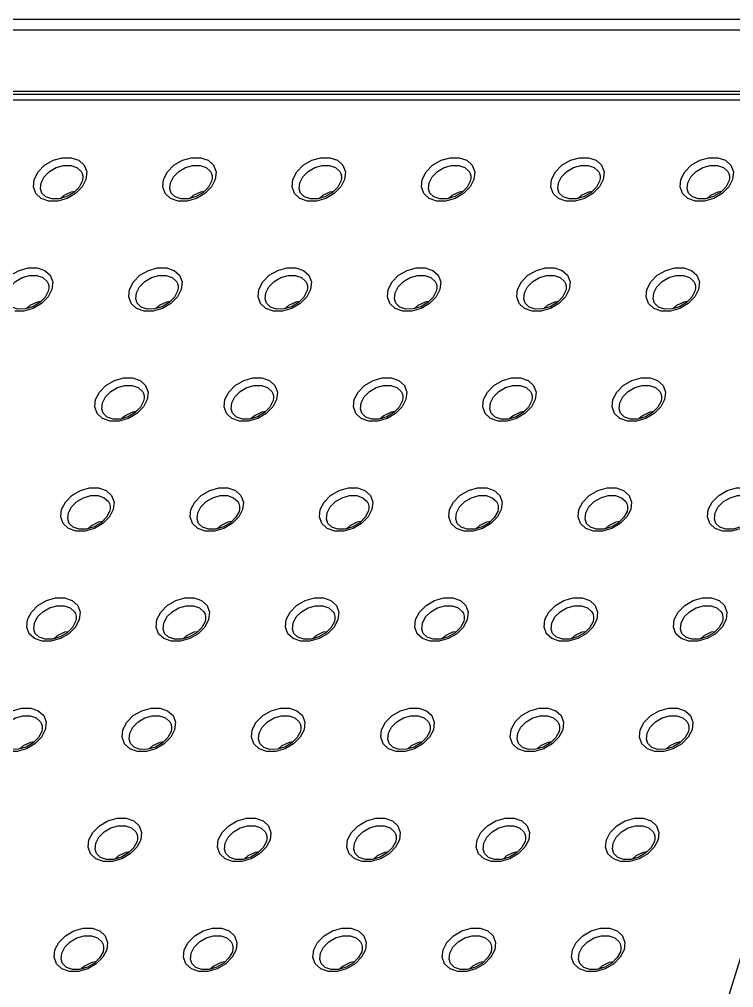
# Model space of a CAD drawing. Header units: millimetres. Extents: x 2151 to 2806, y 681 to 1136.
# Drawn here: x 2330.98 to 2366.58, y 790.68 to 838.91 of the extents above; entities that cross this region are included whole.
import ezdxf

# ---------------------------------------------------------------- set-up
doc = ezdxf.new("R2010")
doc.units = ezdxf.units.MM

# ---------------------------------------------------------------- blocks, each defined once
blk = doc.blocks.new('*u28')
at = {"color": 7, "linetype": 'Continuous'}
for p, q in [((101.378, 55.05), (-74.68, 55.05)), ((100.767, 54.293), (-75.29, 54.293)), ((-75.189, 49.932), (97.971, 49.932)), ((-75.101, 49.733), (98.059, 49.733)), ((97.777, 49.305), (-75.382, 49.305)), ((70.223, -46.417), (99.271, 47.582)), ((34.377, 44.194), (34.321, 43.666)), ((43.587, 44.194), (43.532, 43.666)), ((52.798, 44.194), (52.743, 43.666)), ((62.009, 44.194), (61.953, 43.666)), ((71.219, 44.194), (71.164, 43.666)), ((80.43, 44.194), (80.375, 43.666)), ((34.061, 43.535), (33.842, 43.115)), ((34.321, 43.666), (34.05, 43.137)), ((34.102, 43.729), (34.061, 43.535)), ((43.272, 43.535), (43.053, 43.115)), ((43.532, 43.666), (43.261, 43.137)), ((43.312, 43.729), (43.272, 43.535)), ((52.483, 43.535), (52.264, 43.115)), ((52.743, 43.666), (52.471, 43.137)), ((52.523, 43.729), (52.483, 43.535)), ((61.693, 43.535), (61.474, 43.115)), ((61.953, 43.666), (61.682, 43.137)), ((61.733, 43.729), (61.693, 43.535)), ((70.904, 43.535), (70.685, 43.115)), ((71.164, 43.666), (70.893, 43.137)), ((70.944, 43.729), (70.904, 43.535)), ((80.114, 43.535), (79.896, 43.115)), ((80.375, 43.666), (80.103, 43.137)), ((80.155, 43.729), (80.114, 43.535)), ((31.901, 35.832), (31.629, 35.304)), ((31.681, 35.896), (31.641, 35.702)), ((31.956, 36.361), (31.901, 35.832)), ((41.111, 35.832), (40.84, 35.304)), ((40.891, 35.896), (40.851, 35.702)), ((41.167, 36.361), (41.111, 35.832)), ((50.322, 35.832), (50.051, 35.304)), ((50.102, 35.896), (50.062, 35.702)), ((50.377, 36.361), (50.322, 35.832)), ((59.533, 35.832), (59.261, 35.304)), ((59.313, 35.896), (59.272, 35.702)), ((59.588, 36.361), (59.533, 35.832)), ((68.743, 35.832), (68.472, 35.304)), ((68.523, 35.896), (68.483, 35.702)), ((68.798, 36.361), (68.743, 35.832)), ((77.954, 35.832), (77.682, 35.304)), ((77.734, 35.896), (77.694, 35.702)), ((78.009, 36.361), (77.954, 35.832)), ((31.641, 35.702), (31.422, 35.282)), ((40.851, 35.702), (40.632, 35.282)), ((50.062, 35.702), (49.843, 35.282)), ((59.272, 35.702), (59.054, 35.282)), ((68.483, 35.702), (68.264, 35.282)), ((77.694, 35.702), (77.475, 35.282)), ((38.746, 28.528), (38.691, 27.999)), ((47.957, 28.528), (47.901, 27.999)), ((57.167, 28.528), (57.112, 27.999)), ((66.378, 28.528), (66.323, 27.999)), ((75.588, 28.528), (75.533, 27.999)), ((38.431, 27.868), (38.212, 27.449)), ((38.691, 27.999), (38.419, 27.471)), ((38.471, 28.062), (38.431, 27.868)), ((47.641, 27.868), (47.422, 27.449)), ((47.901, 27.999), (47.63, 27.471)), ((47.681, 28.062), (47.641, 27.868)), ((56.852, 27.868), (56.633, 27.449)), ((57.112, 27.999), (56.841, 27.471)), ((56.892, 28.062), (56.852, 27.868)), ((66.062, 27.868), (65.844, 27.449)), ((66.323, 27.999), (66.051, 27.471)), ((66.103, 28.062), (66.062, 27.868)), ((75.273, 27.868), (75.054, 27.449)), ((75.533, 27.999), (75.262, 27.471)), ((75.313, 28.062), (75.273, 27.868)), ((36.325, 20.694), (36.27, 20.166)), ((45.536, 20.694), (45.481, 20.166)), ((54.747, 20.694), (54.691, 20.166)), ((63.957, 20.694), (63.902, 20.166)), ((73.168, 20.694), (73.113, 20.166)), ((36.01, 20.035), (35.791, 19.616)), ((36.27, 20.166), (35.999, 19.637)), ((36.05, 20.229), (36.01, 20.035)), ((45.221, 20.035), (45.002, 19.616)), ((45.481, 20.166), (45.209, 19.637)), ((45.261, 20.229), (45.221, 20.035)), ((54.431, 20.035), (54.212, 19.616)), ((54.691, 20.166), (54.42, 19.637)), ((54.471, 20.229), (54.431, 20.035)), ((63.642, 20.035), (63.423, 19.616)), ((63.902, 20.166), (63.631, 19.637)), ((63.682, 20.229), (63.642, 20.035)), ((72.852, 20.035), (72.634, 19.616)), ((73.113, 20.166), (72.841, 19.637)), ((72.893, 20.229), (72.852, 20.035)), ((33.905, 12.861), (33.849, 12.332)), ((43.115, 12.861), (43.06, 12.332)), ((52.326, 12.861), (52.271, 12.332)), ((61.536, 12.861), (61.481, 12.332)), ((70.747, 12.861), (70.692, 12.332)), ((79.958, 12.861), (79.902, 12.332)), ((33.589, 12.202), (33.37, 11.782)), ((33.849, 12.332), (33.578, 11.804)), ((33.629, 12.396), (33.589, 12.202)), ((42.8, 12.202), (42.581, 11.782)), ((43.06, 12.332), (42.789, 11.804)), ((42.84, 12.396), (42.8, 12.202)), ((52.01, 12.202), (51.792, 11.782)), ((52.271, 12.332), (51.999, 11.804)), ((52.051, 12.396), (52.01, 12.202)), ((61.221, 12.202), (61.002, 11.782)), ((61.481, 12.332), (61.21, 11.804)), ((61.261, 12.396), (61.221, 12.202)), ((70.432, 12.202), (70.213, 11.782)), ((70.692, 12.332), (70.42, 11.804)), ((70.472, 12.396), (70.432, 12.202)), ((79.642, 12.202), (79.423, 11.782)), ((79.902, 12.332), (79.631, 11.804)), ((79.683, 12.396), (79.642, 12.202)), ((31.484, 5.028), (31.429, 4.499)), ((40.695, 5.028), (40.639, 4.499)), ((49.905, 5.028), (49.85, 4.499)), ((59.116, 5.028), (59.061, 4.499)), ((68.326, 5.028), (68.271, 4.499)), ((77.537, 5.028), (77.482, 4.499)), ((31.169, 4.369), (30.95, 3.949)), ((31.429, 4.499), (31.157, 3.971)), ((31.209, 4.562), (31.169, 4.369)), ((40.379, 4.369), (40.16, 3.949)), ((40.639, 4.499), (40.368, 3.971)), ((40.419, 4.562), (40.379, 4.369)), ((49.59, 4.369), (49.371, 3.949)), ((49.85, 4.499), (49.579, 3.971)), ((49.63, 4.562), (49.59, 4.369)), ((58.8, 4.369), (58.582, 3.949)), ((59.061, 4.499), (58.789, 3.971)), ((58.841, 4.562), (58.8, 4.369)), ((68.011, 4.369), (67.792, 3.949)), ((68.271, 4.499), (68, 3.971)), ((68.051, 4.562), (68.011, 4.369)), ((77.222, 4.369), (77.003, 3.949)), ((77.482, 4.499), (77.21, 3.971)), ((77.262, 4.562), (77.222, 4.369)), ((38.219, -3.334), (37.947, -3.863)), ((37.999, -3.271), (37.959, -3.465)), ((38.274, -2.805), (38.219, -3.334)), ((47.429, -3.334), (47.158, -3.863)), ((47.209, -3.271), (47.169, -3.465)), ((47.485, -2.805), (47.429, -3.334)), ((56.64, -3.334), (56.369, -3.863)), ((56.42, -3.271), (56.38, -3.465)), ((56.695, -2.805), (56.64, -3.334)), ((65.851, -3.334), (65.579, -3.863)), ((65.631, -3.271), (65.59, -3.465)), ((65.906, -2.805), (65.851, -3.334)), ((75.061, -3.334), (74.79, -3.863)), ((74.841, -3.271), (74.801, -3.465)), ((75.116, -2.805), (75.061, -3.334)), ((37.959, -3.465), (37.74, -3.884)), ((47.169, -3.465), (46.95, -3.884)), ((56.38, -3.465), (56.161, -3.884)), ((65.59, -3.465), (65.372, -3.884)), ((74.801, -3.465), (74.582, -3.884)), ((35.853, -10.639), (35.798, -11.167)), ((45.064, -10.639), (45.009, -11.167)), ((54.274, -10.639), (54.219, -11.167)), ((63.485, -10.639), (63.43, -11.167)), ((72.696, -10.639), (72.64, -11.167)), ((35.538, -11.298), (35.319, -11.718)), ((35.798, -11.167), (35.527, -11.696)), ((35.578, -11.104), (35.538, -11.298)), ((44.749, -11.298), (44.53, -11.718)), ((45.009, -11.167), (44.737, -11.696)), ((44.789, -11.104), (44.749, -11.298)), ((53.959, -11.298), (53.74, -11.718)), ((54.219, -11.167), (53.948, -11.696)), ((53.999, -11.104), (53.959, -11.298)), ((63.17, -11.298), (62.951, -11.718)), ((63.43, -11.167), (63.159, -11.696)), ((63.21, -11.104), (63.17, -11.298)), ((72.38, -11.298), (72.161, -11.718)), ((72.64, -11.167), (72.369, -11.696)), ((72.421, -11.104), (72.38, -11.298))]:
    blk.add_line(p, q, dxfattribs=at)
for points in [[(30.641, 43.666), (30.912, 44.194), (31.378, 44.668), (31.976, 45.019), (32.637, 45.207), (33.278, 45.207), (33.823, 45.019), (34.204, 44.668), (34.377, 44.194)], [(39.851, 43.666), (40.123, 44.194), (40.589, 44.668), (41.187, 45.019), (41.847, 45.207), (42.489, 45.207), (43.033, 45.019), (43.415, 44.668), (43.587, 44.194)], [(49.062, 43.666), (49.333, 44.194), (49.799, 44.668), (50.398, 45.019), (51.058, 45.207), (51.699, 45.207), (52.244, 45.019), (52.625, 44.668), (52.798, 44.194)], [(58.273, 43.666), (58.544, 44.194), (59.01, 44.668), (59.608, 45.019), (60.269, 45.207), (60.91, 45.207), (61.455, 45.019), (61.836, 44.668), (62.009, 44.194)], [(67.483, 43.666), (67.755, 44.194), (68.22, 44.668), (68.819, 45.019), (69.479, 45.207), (70.121, 45.207), (70.665, 45.019), (71.046, 44.668), (71.219, 44.194)], [(76.694, 43.666), (76.965, 44.194), (77.431, 44.668), (78.029, 45.019), (78.69, 45.207), (79.331, 45.207), (79.876, 45.019), (80.257, 44.668), (80.43, 44.194)], [(31.127, 43.426), (31.348, 43.854), (31.72, 44.23), (32.198, 44.51), (32.724, 44.658), (33.236, 44.658), (33.67, 44.51), (33.975, 44.23), (34.051, 44.092)], [(40.337, 43.426), (40.559, 43.854), (40.931, 44.23), (41.409, 44.51), (41.935, 44.658), (42.446, 44.658), (42.881, 44.51), (43.186, 44.23), (43.262, 44.092)], [(49.548, 43.426), (49.769, 43.854), (50.141, 44.23), (50.619, 44.51), (51.146, 44.658), (51.657, 44.658), (52.091, 44.51), (52.397, 44.23), (52.472, 44.092)], [(58.759, 43.426), (58.98, 43.854), (59.352, 44.23), (59.83, 44.51), (60.356, 44.658), (60.867, 44.658), (61.302, 44.51), (61.607, 44.23), (61.683, 44.092)], [(67.969, 43.426), (68.19, 43.854), (68.562, 44.23), (69.04, 44.51), (69.567, 44.658), (70.078, 44.658), (70.512, 44.51), (70.818, 44.23), (70.894, 44.092)], [(77.18, 43.426), (77.401, 43.854), (77.773, 44.23), (78.251, 44.51), (78.777, 44.658), (79.289, 44.658), (79.723, 44.51), (80.028, 44.23), (80.104, 44.092)], [(31.684, 42.124), (31.139, 42.312), (30.758, 42.663), (30.586, 43.137), (30.641, 43.666)], [(31.184, 42.684), (31.083, 42.997), (31.127, 43.426)], [(34.051, 44.092), (34.099, 43.916), (34.102, 43.729)], [(40.895, 42.124), (40.35, 42.312), (39.969, 42.663), (39.796, 43.137), (39.851, 43.666)], [(40.394, 42.684), (40.294, 42.997), (40.337, 43.426)], [(43.262, 44.092), (43.31, 43.916), (43.312, 43.729)], [(50.105, 42.124), (49.561, 42.312), (49.18, 42.663), (49.007, 43.137), (49.062, 43.666)], [(49.605, 42.684), (49.505, 42.997), (49.548, 43.426)], [(52.472, 44.092), (52.521, 43.916), (52.523, 43.729)], [(59.316, 42.124), (58.771, 42.312), (58.39, 42.663), (58.217, 43.137), (58.273, 43.666)], [(58.815, 42.684), (58.715, 42.997), (58.759, 43.426)], [(61.683, 44.092), (61.731, 43.916), (61.733, 43.729)], [(68.527, 42.124), (67.982, 42.312), (67.601, 42.663), (67.428, 43.137), (67.483, 43.666)], [(68.026, 42.684), (67.926, 42.997), (67.969, 43.426)], [(70.894, 44.092), (70.942, 43.916), (70.944, 43.729)], [(77.737, 42.124), (77.193, 42.312), (76.811, 42.663), (76.639, 43.137), (76.694, 43.666)], [(77.237, 42.684), (77.136, 42.997), (77.18, 43.426)], [(80.104, 44.092), (80.152, 43.916), (80.155, 43.729)], [(33.842, 43.115), (33.461, 42.73), (32.959, 42.434), (32.407, 42.274), (31.885, 42.268), (31.461, 42.41), (31.184, 42.684)], [(34.05, 43.137), (33.584, 42.663), (32.986, 42.312), (32.325, 42.124), (31.684, 42.124)], [(33.536, 42.806), (33.269, 42.764), (32.747, 42.513), (32.516, 42.306)], [(43.053, 43.115), (42.672, 42.73), (42.17, 42.434), (41.617, 42.274), (41.096, 42.268), (40.672, 42.41), (40.394, 42.684)], [(43.261, 43.137), (42.795, 42.663), (42.197, 42.312), (41.536, 42.124), (40.895, 42.124)], [(42.747, 42.806), (42.48, 42.764), (41.957, 42.513), (41.726, 42.306)], [(52.264, 43.115), (51.882, 42.73), (51.38, 42.434), (50.828, 42.274), (50.307, 42.268), (49.882, 42.41), (49.605, 42.684)], [(52.471, 43.137), (52.006, 42.663), (51.407, 42.312), (50.747, 42.124), (50.105, 42.124)], [(51.958, 42.806), (51.691, 42.764), (51.168, 42.513), (50.937, 42.306)], [(61.474, 43.115), (61.093, 42.73), (60.591, 42.434), (60.038, 42.274), (59.517, 42.268), (59.093, 42.41), (58.815, 42.684)], [(61.682, 43.137), (61.216, 42.663), (60.618, 42.312), (59.957, 42.124), (59.316, 42.124)], [(61.168, 42.806), (60.901, 42.764), (60.378, 42.513), (60.147, 42.306)], [(70.685, 43.115), (70.304, 42.73), (69.801, 42.434), (69.249, 42.274), (68.728, 42.268), (68.304, 42.41), (68.026, 42.684)], [(70.893, 43.137), (70.427, 42.663), (69.828, 42.312), (69.168, 42.124), (68.527, 42.124)], [(70.379, 42.806), (70.112, 42.764), (69.589, 42.513), (69.358, 42.306)], [(79.896, 43.115), (79.514, 42.73), (79.012, 42.434), (78.46, 42.274), (77.939, 42.268), (77.514, 42.41), (77.237, 42.684)], [(80.103, 43.137), (79.637, 42.663), (79.039, 42.312), (78.379, 42.124), (77.737, 42.124)], [(79.589, 42.806), (79.322, 42.764), (78.8, 42.513), (78.569, 42.306)], [(28.22, 35.832), (28.492, 36.361), (28.957, 36.835), (29.556, 37.186), (30.216, 37.373), (30.857, 37.373), (31.402, 37.186), (31.783, 36.835), (31.956, 36.361)], [(37.431, 35.832), (37.702, 36.361), (38.168, 36.835), (38.766, 37.186), (39.427, 37.373), (40.068, 37.373), (40.613, 37.186), (40.994, 36.835), (41.167, 36.361)], [(46.641, 35.832), (46.913, 36.361), (47.379, 36.835), (47.977, 37.186), (48.637, 37.373), (49.279, 37.373), (49.823, 37.186), (50.205, 36.835), (50.377, 36.361)], [(55.852, 35.832), (56.123, 36.361), (56.589, 36.835), (57.187, 37.186), (57.848, 37.373), (58.489, 37.373), (59.034, 37.186), (59.415, 36.835), (59.588, 36.361)], [(65.063, 35.832), (65.334, 36.361), (65.8, 36.835), (66.398, 37.186), (67.059, 37.373), (67.7, 37.373), (68.245, 37.186), (68.626, 36.835), (68.798, 36.361)], [(74.273, 35.832), (74.545, 36.361), (75.01, 36.835), (75.609, 37.186), (76.269, 37.373), (76.91, 37.373), (77.455, 37.186), (77.836, 36.835), (78.009, 36.361)], [(28.706, 35.592), (28.927, 36.02), (29.299, 36.397), (29.777, 36.677), (30.304, 36.825), (30.815, 36.825), (31.249, 36.677), (31.555, 36.397), (31.631, 36.258)], [(37.917, 35.592), (38.138, 36.02), (38.51, 36.397), (38.988, 36.677), (39.514, 36.825), (40.026, 36.825), (40.46, 36.677), (40.765, 36.397), (40.841, 36.258)], [(47.127, 35.592), (47.348, 36.02), (47.72, 36.397), (48.198, 36.677), (48.725, 36.825), (49.236, 36.825), (49.671, 36.677), (49.976, 36.397), (50.052, 36.258)], [(56.338, 35.592), (56.559, 36.02), (56.931, 36.397), (57.409, 36.677), (57.935, 36.825), (58.447, 36.825), (58.881, 36.677), (59.186, 36.397), (59.262, 36.258)], [(65.549, 35.592), (65.77, 36.02), (66.142, 36.397), (66.62, 36.677), (67.146, 36.825), (67.657, 36.825), (68.092, 36.677), (68.397, 36.397), (68.473, 36.258)], [(74.759, 35.592), (74.98, 36.02), (75.352, 36.397), (75.83, 36.677), (76.357, 36.825), (76.868, 36.825), (77.302, 36.677), (77.608, 36.397), (77.684, 36.258)], [(31.631, 36.258), (31.679, 36.083), (31.681, 35.896)], [(38.474, 34.291), (37.929, 34.478), (37.548, 34.83), (37.376, 35.304), (37.431, 35.832)], [(40.841, 36.258), (40.889, 36.083), (40.891, 35.896)], [(47.685, 34.291), (47.14, 34.478), (46.759, 34.83), (46.586, 35.304), (46.641, 35.832)], [(50.052, 36.258), (50.1, 36.083), (50.102, 35.896)], [(56.895, 34.291), (56.351, 34.478), (55.969, 34.83), (55.797, 35.304), (55.852, 35.832)], [(59.262, 36.258), (59.31, 36.083), (59.313, 35.896)], [(66.106, 34.291), (65.561, 34.478), (65.18, 34.83), (65.007, 35.304), (65.063, 35.832)], [(68.473, 36.258), (68.521, 36.083), (68.523, 35.896)], [(75.317, 34.291), (74.772, 34.478), (74.391, 34.83), (74.218, 35.304), (74.273, 35.832)], [(77.684, 36.258), (77.732, 36.083), (77.734, 35.896)], [(31.422, 35.282), (31.041, 34.897), (30.538, 34.601), (29.986, 34.441), (29.465, 34.435), (29.041, 34.576), (28.763, 34.851)], [(31.629, 35.304), (31.164, 34.83), (30.565, 34.478), (29.905, 34.291), (29.264, 34.291)], [(37.973, 34.851), (37.873, 35.164), (37.917, 35.592)], [(40.632, 35.282), (40.251, 34.897), (39.749, 34.601), (39.197, 34.441), (38.675, 34.435), (38.251, 34.576), (37.973, 34.851)], [(40.84, 35.304), (40.374, 34.83), (39.776, 34.478), (39.115, 34.291), (38.474, 34.291)], [(47.184, 34.851), (47.084, 35.164), (47.127, 35.592)], [(49.843, 35.282), (49.462, 34.897), (48.96, 34.601), (48.407, 34.441), (47.886, 34.435), (47.462, 34.576), (47.184, 34.851)], [(50.051, 35.304), (49.585, 34.83), (48.987, 34.478), (48.326, 34.291), (47.685, 34.291)], [(56.395, 34.851), (56.294, 35.164), (56.338, 35.592)], [(59.054, 35.282), (58.672, 34.897), (58.17, 34.601), (57.618, 34.441), (57.097, 34.435), (56.672, 34.576), (56.395, 34.851)], [(59.261, 35.304), (58.796, 34.83), (58.197, 34.478), (57.537, 34.291), (56.895, 34.291)], [(65.605, 34.851), (65.505, 35.164), (65.549, 35.592)], [(68.264, 35.282), (67.883, 34.897), (67.381, 34.601), (66.828, 34.441), (66.307, 34.435), (65.883, 34.576), (65.605, 34.851)], [(68.472, 35.304), (68.006, 34.83), (67.408, 34.478), (66.747, 34.291), (66.106, 34.291)], [(74.816, 34.851), (74.716, 35.164), (74.759, 35.592)], [(77.475, 35.282), (77.094, 34.897), (76.591, 34.601), (76.039, 34.441), (75.518, 34.435), (75.094, 34.576), (74.816, 34.851)], [(77.682, 35.304), (77.217, 34.83), (76.618, 34.478), (75.958, 34.291), (75.317, 34.291)], [(31.116, 34.973), (30.849, 34.93), (30.326, 34.68), (30.095, 34.472)], [(40.326, 34.973), (40.059, 34.93), (39.536, 34.68), (39.306, 34.472)], [(49.537, 34.973), (49.27, 34.93), (48.747, 34.68), (48.516, 34.472)], [(58.747, 34.973), (58.481, 34.93), (57.958, 34.68), (57.727, 34.472)], [(67.958, 34.973), (67.691, 34.93), (67.168, 34.68), (66.937, 34.472)], [(77.169, 34.973), (76.902, 34.93), (76.379, 34.68), (76.148, 34.472)], [(35.01, 27.999), (35.282, 28.527), (35.747, 29.002), (36.346, 29.353), (37.006, 29.54), (37.647, 29.54), (38.192, 29.353), (38.573, 29.002), (38.746, 28.528)], [(35.496, 27.759), (35.717, 28.187), (36.089, 28.564), (36.567, 28.843), (37.094, 28.992), (37.605, 28.992), (38.039, 28.843), (38.345, 28.564), (38.421, 28.425)], [(44.221, 27.999), (44.492, 28.527), (44.958, 29.002), (45.556, 29.353), (46.217, 29.54), (46.858, 29.54), (47.403, 29.353), (47.784, 29.002), (47.957, 28.528)], [(44.707, 27.759), (44.928, 28.187), (45.3, 28.564), (45.778, 28.843), (46.304, 28.992), (46.815, 28.992), (47.25, 28.843), (47.555, 28.564), (47.631, 28.425)], [(53.431, 27.999), (53.703, 28.527), (54.169, 29.002), (54.767, 29.353), (55.427, 29.54), (56.069, 29.54), (56.613, 29.353), (56.995, 29.002), (57.167, 28.528)], [(53.917, 27.759), (54.138, 28.187), (54.51, 28.564), (54.988, 28.843), (55.515, 28.992), (56.026, 28.992), (56.461, 28.843), (56.766, 28.564), (56.842, 28.425)], [(62.642, 27.999), (62.913, 28.527), (63.379, 29.002), (63.977, 29.353), (64.638, 29.54), (65.279, 29.54), (65.824, 29.353), (66.205, 29.002), (66.378, 28.528)], [(63.128, 27.759), (63.349, 28.187), (63.721, 28.564), (64.199, 28.843), (64.725, 28.992), (65.237, 28.992), (65.671, 28.843), (65.976, 28.564), (66.052, 28.425)], [(71.853, 27.999), (72.124, 28.527), (72.59, 29.002), (73.188, 29.353), (73.849, 29.54), (74.49, 29.54), (75.035, 29.353), (75.416, 29.002), (75.588, 28.528)], [(72.339, 27.759), (72.56, 28.187), (72.932, 28.564), (73.41, 28.843), (73.936, 28.992), (74.447, 28.992), (74.882, 28.843), (75.187, 28.564), (75.263, 28.425)], [(38.421, 28.425), (38.469, 28.249), (38.471, 28.062)], [(47.631, 28.425), (47.679, 28.249), (47.681, 28.062)], [(56.842, 28.425), (56.89, 28.249), (56.892, 28.062)], [(66.052, 28.425), (66.1, 28.249), (66.103, 28.062)], [(75.263, 28.425), (75.311, 28.249), (75.313, 28.062)], [(36.054, 26.458), (35.509, 26.645), (35.128, 26.996), (34.955, 27.47), (35.01, 27.999)], [(35.553, 27.018), (35.453, 27.331), (35.496, 27.759)], [(45.264, 26.458), (44.719, 26.645), (44.338, 26.996), (44.166, 27.47), (44.221, 27.999)], [(44.763, 27.018), (44.663, 27.331), (44.707, 27.759)], [(54.475, 26.458), (53.93, 26.645), (53.549, 26.996), (53.376, 27.47), (53.431, 27.999)], [(53.974, 27.018), (53.874, 27.331), (53.917, 27.759)], [(63.685, 26.458), (63.141, 26.645), (62.759, 26.996), (62.587, 27.47), (62.642, 27.999)], [(63.185, 27.018), (63.084, 27.331), (63.128, 27.759)], [(72.896, 26.458), (72.351, 26.645), (71.97, 26.996), (71.797, 27.47), (71.853, 27.999)], [(72.395, 27.018), (72.295, 27.331), (72.339, 27.759)], [(38.212, 27.449), (37.83, 27.064), (37.328, 26.768), (36.776, 26.607), (36.255, 26.602), (35.83, 26.743), (35.553, 27.018)], [(38.419, 27.471), (37.954, 26.996), (37.355, 26.645), (36.695, 26.458), (36.054, 26.458)], [(37.906, 27.14), (37.639, 27.097), (37.116, 26.847), (36.885, 26.639)], [(47.422, 27.449), (47.041, 27.064), (46.539, 26.768), (45.987, 26.607), (45.465, 26.602), (45.041, 26.743), (44.763, 27.018)], [(47.63, 27.471), (47.164, 26.996), (46.566, 26.645), (45.905, 26.458), (45.264, 26.458)], [(47.116, 27.14), (46.849, 27.097), (46.326, 26.847), (46.095, 26.639)], [(56.633, 27.449), (56.252, 27.064), (55.75, 26.768), (55.197, 26.607), (54.676, 26.602), (54.252, 26.743), (53.974, 27.018)], [(56.841, 27.471), (56.375, 26.996), (55.777, 26.645), (55.116, 26.458), (54.475, 26.458)], [(56.327, 27.14), (56.06, 27.097), (55.537, 26.847), (55.306, 26.639)], [(65.844, 27.449), (65.462, 27.064), (64.96, 26.768), (64.408, 26.607), (63.887, 26.602), (63.462, 26.743), (63.185, 27.018)], [(66.051, 27.471), (65.585, 26.996), (64.987, 26.645), (64.327, 26.458), (63.685, 26.458)], [(65.537, 27.14), (65.271, 27.097), (64.748, 26.847), (64.517, 26.639)], [(75.054, 27.449), (74.673, 27.064), (74.171, 26.768), (73.618, 26.607), (73.097, 26.602), (72.673, 26.743), (72.395, 27.018)], [(75.262, 27.471), (74.796, 26.996), (74.198, 26.645), (73.537, 26.458), (72.896, 26.458)], [(74.748, 27.14), (74.481, 27.097), (73.958, 26.847), (73.727, 26.639)], [(32.589, 20.166), (32.861, 20.694), (33.327, 21.168), (33.925, 21.52), (34.585, 21.707), (35.227, 21.707), (35.771, 21.52), (36.153, 21.168), (36.325, 20.694)], [(41.8, 20.166), (42.071, 20.694), (42.537, 21.168), (43.136, 21.52), (43.796, 21.707), (44.437, 21.707), (44.982, 21.52), (45.363, 21.168), (45.536, 20.694)], [(51.011, 20.166), (51.282, 20.694), (51.748, 21.168), (52.346, 21.52), (53.007, 21.707), (53.648, 21.707), (54.193, 21.52), (54.574, 21.168), (54.747, 20.694)], [(60.221, 20.166), (60.493, 20.694), (60.958, 21.168), (61.557, 21.52), (62.217, 21.707), (62.859, 21.707), (63.403, 21.52), (63.784, 21.168), (63.957, 20.694)], [(69.432, 20.166), (69.703, 20.694), (70.169, 21.168), (70.767, 21.52), (71.428, 21.707), (72.069, 21.707), (72.614, 21.52), (72.995, 21.168), (73.168, 20.694)], [(78.643, 20.166), (78.914, 20.694), (79.38, 21.168), (79.978, 21.52), (80.639, 21.707), (81.28, 21.707), (81.825, 21.52), (82.206, 21.168), (82.378, 20.694)], [(33.075, 19.926), (33.297, 20.354), (33.669, 20.73), (34.147, 21.01), (34.673, 21.159), (35.184, 21.159), (35.619, 21.01), (35.924, 20.73), (36, 20.592)], [(42.286, 19.926), (42.507, 20.354), (42.879, 20.73), (43.357, 21.01), (43.884, 21.159), (44.395, 21.159), (44.829, 21.01), (45.135, 20.73), (45.211, 20.592)], [(51.497, 19.926), (51.718, 20.354), (52.09, 20.73), (52.568, 21.01), (53.094, 21.159), (53.605, 21.159), (54.04, 21.01), (54.345, 20.73), (54.421, 20.592)], [(60.707, 19.926), (60.928, 20.354), (61.3, 20.73), (61.778, 21.01), (62.305, 21.159), (62.816, 21.159), (63.25, 21.01), (63.556, 20.73), (63.632, 20.592)], [(69.918, 19.926), (70.139, 20.354), (70.511, 20.73), (70.989, 21.01), (71.515, 21.159), (72.027, 21.159), (72.461, 21.01), (72.766, 20.73), (72.842, 20.592)], [(79.128, 19.926), (79.35, 20.354), (79.722, 20.73), (80.2, 21.01), (80.726, 21.159), (81.237, 21.159), (81.672, 21.01), (81.977, 20.73), (82.053, 20.592)], [(33.633, 18.625), (33.088, 18.812), (32.707, 19.163), (32.534, 19.637), (32.589, 20.166)], [(36, 20.592), (36.048, 20.416), (36.05, 20.229)], [(42.843, 18.625), (42.299, 18.812), (41.918, 19.163), (41.745, 19.637), (41.8, 20.166)], [(45.211, 20.592), (45.259, 20.416), (45.261, 20.229)], [(52.054, 18.625), (51.509, 18.812), (51.128, 19.163), (50.956, 19.637), (51.011, 20.166)], [(54.421, 20.592), (54.469, 20.416), (54.471, 20.229)], [(61.265, 18.625), (60.72, 18.812), (60.339, 19.163), (60.166, 19.637), (60.221, 20.166)], [(63.632, 20.592), (63.68, 20.416), (63.682, 20.229)], [(70.475, 18.625), (69.931, 18.812), (69.549, 19.163), (69.377, 19.637), (69.432, 20.166)], [(72.842, 20.592), (72.89, 20.416), (72.893, 20.229)], [(79.686, 18.625), (79.141, 18.812), (78.76, 19.163), (78.587, 19.637), (78.643, 20.166)], [(33.132, 19.184), (33.032, 19.498), (33.075, 19.926)], [(35.791, 19.616), (35.41, 19.23), (34.908, 18.934), (34.355, 18.774), (33.834, 18.768), (33.41, 18.91), (33.132, 19.184)], [(35.999, 19.637), (35.533, 19.163), (34.935, 18.812), (34.274, 18.625), (33.633, 18.625)], [(35.485, 19.306), (35.218, 19.264), (34.695, 19.014), (34.464, 18.806)], [(42.343, 19.184), (42.243, 19.498), (42.286, 19.926)], [(45.002, 19.616), (44.62, 19.23), (44.118, 18.934), (43.566, 18.774), (43.045, 18.768), (42.62, 18.91), (42.343, 19.184)], [(45.209, 19.637), (44.744, 19.163), (44.145, 18.812), (43.485, 18.625), (42.843, 18.625)], [(44.696, 19.306), (44.429, 19.264), (43.906, 19.014), (43.675, 18.806)], [(51.553, 19.184), (51.453, 19.498), (51.497, 19.926)], [(54.212, 19.616), (53.831, 19.23), (53.329, 18.934), (52.776, 18.774), (52.255, 18.768), (51.831, 18.91), (51.553, 19.184)], [(54.42, 19.637), (53.954, 19.163), (53.356, 18.812), (52.695, 18.625), (52.054, 18.625)], [(53.906, 19.306), (53.639, 19.264), (53.116, 19.014), (52.885, 18.806)], [(60.764, 19.184), (60.664, 19.498), (60.707, 19.926)], [(63.423, 19.616), (63.042, 19.23), (62.539, 18.934), (61.987, 18.774), (61.466, 18.768), (61.042, 18.91), (60.764, 19.184)], [(63.631, 19.637), (63.165, 19.163), (62.566, 18.812), (61.906, 18.625), (61.265, 18.625)], [(63.117, 19.306), (62.85, 19.264), (62.327, 19.014), (62.096, 18.806)], [(69.975, 19.184), (69.874, 19.498), (69.918, 19.926)], [(72.634, 19.616), (72.252, 19.23), (71.75, 18.934), (71.198, 18.774), (70.677, 18.768), (70.252, 18.91), (69.975, 19.184)], [(72.841, 19.637), (72.375, 19.163), (71.777, 18.812), (71.117, 18.625), (70.475, 18.625)], [(72.327, 19.306), (72.06, 19.264), (71.538, 19.014), (71.307, 18.806)], [(79.185, 19.184), (79.085, 19.498), (79.128, 19.926)], [(81.844, 19.616), (81.463, 19.23), (80.961, 18.934), (80.408, 18.774), (79.887, 18.768), (79.463, 18.91), (79.185, 19.184)], [(82.052, 19.637), (81.586, 19.163), (80.988, 18.812), (80.327, 18.625), (79.686, 18.625)], [(30.169, 12.332), (30.44, 12.861), (30.906, 13.335), (31.504, 13.686), (32.165, 13.874), (32.806, 13.874), (33.351, 13.686), (33.732, 13.335), (33.905, 12.861)], [(39.379, 12.332), (39.651, 12.861), (40.117, 13.335), (40.715, 13.686), (41.375, 13.874), (42.017, 13.874), (42.561, 13.686), (42.943, 13.335), (43.115, 12.861)], [(48.59, 12.332), (48.861, 12.861), (49.327, 13.335), (49.925, 13.686), (50.586, 13.874), (51.227, 13.874), (51.772, 13.686), (52.153, 13.335), (52.326, 12.861)], [(57.801, 12.332), (58.072, 12.861), (58.538, 13.335), (59.136, 13.686), (59.797, 13.874), (60.438, 13.874), (60.983, 13.686), (61.364, 13.335), (61.536, 12.861)], [(67.011, 12.332), (67.283, 12.861), (67.748, 13.335), (68.347, 13.686), (69.007, 13.874), (69.648, 13.874), (70.193, 13.686), (70.574, 13.335), (70.747, 12.861)], [(76.222, 12.332), (76.493, 12.861), (76.959, 13.335), (77.557, 13.686), (78.218, 13.874), (78.859, 13.874), (79.404, 13.686), (79.785, 13.335), (79.958, 12.861)], [(30.655, 12.092), (30.876, 12.521), (31.248, 12.897), (31.726, 13.177), (32.252, 13.325), (32.764, 13.325), (33.198, 13.177), (33.503, 12.897), (33.579, 12.758)], [(39.865, 12.092), (40.086, 12.521), (40.458, 12.897), (40.937, 13.177), (41.463, 13.325), (41.974, 13.325), (42.409, 13.177), (42.714, 12.897), (42.79, 12.758)], [(49.076, 12.092), (49.297, 12.521), (49.669, 12.897), (50.147, 13.177), (50.673, 13.325), (51.185, 13.325), (51.619, 13.177), (51.924, 12.897), (52, 12.758)], [(58.287, 12.092), (58.508, 12.521), (58.88, 12.897), (59.358, 13.177), (59.884, 13.325), (60.395, 13.325), (60.83, 13.177), (61.135, 12.897), (61.211, 12.758)], [(67.497, 12.092), (67.718, 12.521), (68.09, 12.897), (68.568, 13.177), (69.095, 13.325), (69.606, 13.325), (70.04, 13.177), (70.346, 12.897), (70.422, 12.758)], [(76.708, 12.092), (76.929, 12.521), (77.301, 12.897), (77.779, 13.177), (78.305, 13.325), (78.817, 13.325), (79.251, 13.177), (79.556, 12.897), (79.632, 12.758)], [(33.579, 12.758), (33.627, 12.583), (33.629, 12.396)], [(42.79, 12.758), (42.838, 12.583), (42.84, 12.396)], [(52, 12.758), (52.048, 12.583), (52.051, 12.396)], [(61.211, 12.758), (61.259, 12.583), (61.261, 12.396)], [(70.422, 12.758), (70.47, 12.583), (70.472, 12.396)], [(79.632, 12.758), (79.68, 12.583), (79.683, 12.396)], [(31.212, 10.791), (30.667, 10.979), (30.286, 11.33), (30.114, 11.804), (30.169, 12.332)], [(30.712, 11.351), (30.611, 11.664), (30.655, 12.092)], [(33.37, 11.782), (32.989, 11.397), (32.487, 11.101), (31.935, 10.941), (31.413, 10.935), (30.989, 11.077), (30.712, 11.351)], [(33.578, 11.804), (33.112, 11.33), (32.514, 10.979), (31.853, 10.791), (31.212, 10.791)], [(40.423, 10.791), (39.878, 10.979), (39.497, 11.33), (39.324, 11.804), (39.379, 12.332)], [(39.922, 11.351), (39.822, 11.664), (39.865, 12.092)], [(42.581, 11.782), (42.2, 11.397), (41.698, 11.101), (41.145, 10.941), (40.624, 10.935), (40.2, 11.077), (39.922, 11.351)], [(42.789, 11.804), (42.323, 11.33), (41.725, 10.979), (41.064, 10.791), (40.423, 10.791)], [(49.633, 10.791), (49.089, 10.979), (48.707, 11.33), (48.535, 11.804), (48.59, 12.332)], [(49.133, 11.351), (49.032, 11.664), (49.076, 12.092)], [(51.792, 11.782), (51.41, 11.397), (50.908, 11.101), (50.356, 10.941), (49.835, 10.935), (49.41, 11.077), (49.133, 11.351)], [(51.999, 11.804), (51.534, 11.33), (50.935, 10.979), (50.275, 10.791), (49.633, 10.791)], [(58.844, 10.791), (58.299, 10.979), (57.918, 11.33), (57.745, 11.804), (57.801, 12.332)], [(58.343, 11.351), (58.243, 11.664), (58.287, 12.092)], [(61.002, 11.782), (60.621, 11.397), (60.119, 11.101), (59.566, 10.941), (59.045, 10.935), (58.621, 11.077), (58.343, 11.351)], [(61.21, 11.804), (60.744, 11.33), (60.146, 10.979), (59.485, 10.791), (58.844, 10.791)], [(68.055, 10.791), (67.51, 10.979), (67.129, 11.33), (66.956, 11.804), (67.011, 12.332)], [(67.554, 11.351), (67.454, 11.664), (67.497, 12.092)], [(70.213, 11.782), (69.832, 11.397), (69.329, 11.101), (68.777, 10.941), (68.256, 10.935), (67.832, 11.077), (67.554, 11.351)], [(70.42, 11.804), (69.955, 11.33), (69.356, 10.979), (68.696, 10.791), (68.055, 10.791)], [(77.265, 10.791), (76.72, 10.979), (76.339, 11.33), (76.167, 11.804), (76.222, 12.332)], [(76.765, 11.351), (76.664, 11.664), (76.708, 12.092)], [(79.423, 11.782), (79.042, 11.397), (78.54, 11.101), (77.988, 10.941), (77.466, 10.935), (77.042, 11.077), (76.765, 11.351)], [(79.631, 11.804), (79.165, 11.33), (78.567, 10.979), (77.906, 10.791), (77.265, 10.791)], [(33.064, 11.473), (32.797, 11.431), (32.274, 11.18), (32.044, 10.973)], [(42.275, 11.473), (42.008, 11.431), (41.485, 11.18), (41.254, 10.973)], [(51.485, 11.473), (51.219, 11.431), (50.696, 11.18), (50.465, 10.973)], [(60.696, 11.473), (60.429, 11.431), (59.906, 11.18), (59.675, 10.973)], [(69.907, 11.473), (69.64, 11.431), (69.117, 11.18), (68.886, 10.973)], [(79.117, 11.473), (78.85, 11.431), (78.328, 11.18), (78.097, 10.973)], [(27.748, 4.499), (28.02, 5.028), (28.485, 5.502), (29.084, 5.853), (29.744, 6.04), (30.385, 6.04), (30.93, 5.853), (31.311, 5.502), (31.484, 5.028)], [(36.959, 4.499), (37.23, 5.028), (37.696, 5.502), (38.294, 5.853), (38.955, 6.04), (39.596, 6.04), (40.141, 5.853), (40.522, 5.502), (40.695, 5.028)], [(46.169, 4.499), (46.441, 5.028), (46.907, 5.502), (47.505, 5.853), (48.165, 6.04), (48.807, 6.04), (49.351, 5.853), (49.733, 5.502), (49.905, 5.028)], [(55.38, 4.499), (55.651, 5.028), (56.117, 5.502), (56.715, 5.853), (57.376, 6.04), (58.017, 6.04), (58.562, 5.853), (58.943, 5.502), (59.116, 5.028)], [(64.591, 4.499), (64.862, 5.028), (65.328, 5.502), (65.926, 5.853), (66.587, 6.04), (67.228, 6.04), (67.773, 5.853), (68.154, 5.502), (68.326, 5.028)], [(73.801, 4.499), (74.073, 5.028), (74.538, 5.502), (75.137, 5.853), (75.797, 6.04), (76.438, 6.04), (76.983, 5.853), (77.364, 5.502), (77.537, 5.028)], [(28.234, 4.259), (28.455, 4.687), (28.827, 5.064), (29.305, 5.343), (29.832, 5.492), (30.343, 5.492), (30.777, 5.343), (31.083, 5.064), (31.159, 4.925)], [(31.159, 4.925), (31.207, 4.75), (31.209, 4.562)], [(37.445, 4.259), (37.666, 4.687), (38.038, 5.064), (38.516, 5.343), (39.042, 5.492), (39.553, 5.492), (39.988, 5.343), (40.293, 5.064), (40.369, 4.925)], [(40.369, 4.925), (40.417, 4.75), (40.419, 4.562)], [(46.655, 4.259), (46.876, 4.687), (47.248, 5.064), (47.726, 5.343), (48.253, 5.492), (48.764, 5.492), (49.199, 5.343), (49.504, 5.064), (49.58, 4.925)], [(49.58, 4.925), (49.628, 4.75), (49.63, 4.562)], [(55.866, 4.259), (56.087, 4.687), (56.459, 5.064), (56.937, 5.343), (57.463, 5.492), (57.975, 5.492), (58.409, 5.343), (58.714, 5.064), (58.79, 4.925)], [(58.79, 4.925), (58.838, 4.75), (58.841, 4.562)], [(65.077, 4.259), (65.298, 4.687), (65.67, 5.064), (66.148, 5.343), (66.674, 5.492), (67.185, 5.492), (67.62, 5.343), (67.925, 5.064), (68.001, 4.925)], [(68.001, 4.925), (68.049, 4.75), (68.051, 4.562)], [(74.287, 4.259), (74.508, 4.687), (74.88, 5.064), (75.358, 5.343), (75.885, 5.492), (76.396, 5.492), (76.83, 5.343), (77.136, 5.064), (77.212, 4.925)], [(77.212, 4.925), (77.26, 4.75), (77.262, 4.562)], [(38.002, 2.958), (37.457, 3.145), (37.076, 3.496), (36.904, 3.971), (36.959, 4.499)], [(37.501, 3.518), (37.401, 3.831), (37.445, 4.259)], [(47.213, 2.958), (46.668, 3.145), (46.287, 3.496), (46.114, 3.971), (46.169, 4.499)], [(46.712, 3.518), (46.612, 3.831), (46.655, 4.259)], [(56.423, 2.958), (55.879, 3.145), (55.497, 3.496), (55.325, 3.971), (55.38, 4.499)], [(55.923, 3.518), (55.822, 3.831), (55.866, 4.259)], [(65.634, 2.958), (65.089, 3.145), (64.708, 3.496), (64.535, 3.971), (64.591, 4.499)], [(65.133, 3.518), (65.033, 3.831), (65.077, 4.259)], [(74.845, 2.958), (74.3, 3.145), (73.919, 3.496), (73.746, 3.971), (73.801, 4.499)], [(74.344, 3.518), (74.244, 3.831), (74.287, 4.259)], [(30.95, 3.949), (30.568, 3.564), (30.066, 3.268), (29.514, 3.108), (28.993, 3.102), (28.568, 3.243), (28.291, 3.518)], [(31.157, 3.971), (30.692, 3.496), (30.093, 3.145), (29.433, 2.958), (28.792, 2.958)], [(30.644, 3.64), (30.377, 3.597), (29.854, 3.347), (29.623, 3.139)], [(40.16, 3.949), (39.779, 3.564), (39.277, 3.268), (38.725, 3.108), (38.203, 3.102), (37.779, 3.243), (37.501, 3.518)], [(40.368, 3.971), (39.902, 3.496), (39.304, 3.145), (38.643, 2.958), (38.002, 2.958)], [(39.854, 3.64), (39.587, 3.597), (39.064, 3.347), (38.833, 3.139)], [(49.371, 3.949), (48.99, 3.564), (48.488, 3.268), (47.935, 3.108), (47.414, 3.102), (46.99, 3.243), (46.712, 3.518)], [(49.579, 3.971), (49.113, 3.496), (48.515, 3.145), (47.854, 2.958), (47.213, 2.958)], [(49.065, 3.64), (48.798, 3.597), (48.275, 3.347), (48.044, 3.139)], [(58.582, 3.949), (58.2, 3.564), (57.698, 3.268), (57.146, 3.108), (56.625, 3.102), (56.2, 3.243), (55.923, 3.518)], [(58.789, 3.971), (58.323, 3.496), (57.725, 3.145), (57.065, 2.958), (56.423, 2.958)], [(58.275, 3.64), (58.009, 3.597), (57.486, 3.347), (57.255, 3.139)], [(67.792, 3.949), (67.411, 3.564), (66.909, 3.268), (66.356, 3.108), (65.835, 3.102), (65.411, 3.243), (65.133, 3.518)], [(68, 3.971), (67.534, 3.496), (66.936, 3.145), (66.275, 2.958), (65.634, 2.958)], [(67.486, 3.64), (67.219, 3.597), (66.696, 3.347), (66.465, 3.139)], [(77.003, 3.949), (76.622, 3.564), (76.119, 3.268), (75.567, 3.108), (75.046, 3.102), (74.622, 3.243), (74.344, 3.518)], [(77.21, 3.971), (76.745, 3.496), (76.146, 3.145), (75.486, 2.958), (74.845, 2.958)], [(76.697, 3.64), (76.43, 3.597), (75.907, 3.347), (75.676, 3.139)], [(34.538, -3.334), (34.809, -2.806), (35.275, -2.331), (35.874, -1.98), (36.534, -1.793), (37.175, -1.793), (37.72, -1.98), (38.101, -2.331), (38.274, -2.805)], [(43.749, -3.334), (44.02, -2.806), (44.486, -2.331), (45.084, -1.98), (45.745, -1.793), (46.386, -1.793), (46.931, -1.98), (47.312, -2.331), (47.485, -2.805)], [(52.959, -3.334), (53.231, -2.806), (53.696, -2.331), (54.295, -1.98), (54.955, -1.793), (55.597, -1.793), (56.141, -1.98), (56.523, -2.331), (56.695, -2.805)], [(62.17, -3.334), (62.441, -2.806), (62.907, -2.331), (63.505, -1.98), (64.166, -1.793), (64.807, -1.793), (65.352, -1.98), (65.733, -2.331), (65.906, -2.805)], [(71.381, -3.334), (71.652, -2.806), (72.118, -2.331), (72.716, -1.98), (73.377, -1.793), (74.018, -1.793), (74.563, -1.98), (74.944, -2.331), (75.116, -2.805)], [(35.024, -3.574), (35.245, -3.146), (35.617, -2.769), (36.095, -2.49), (36.622, -2.341), (37.133, -2.341), (37.567, -2.49), (37.873, -2.769), (37.949, -2.908)], [(44.235, -3.574), (44.456, -3.146), (44.828, -2.769), (45.306, -2.49), (45.832, -2.341), (46.343, -2.341), (46.778, -2.49), (47.083, -2.769), (47.159, -2.908)], [(53.445, -3.574), (53.666, -3.146), (54.038, -2.769), (54.516, -2.49), (55.043, -2.341), (55.554, -2.341), (55.988, -2.49), (56.294, -2.769), (56.37, -2.908)], [(62.656, -3.574), (62.877, -3.146), (63.249, -2.769), (63.727, -2.49), (64.253, -2.341), (64.765, -2.341), (65.199, -2.49), (65.504, -2.769), (65.58, -2.908)], [(71.867, -3.574), (72.088, -3.146), (72.46, -2.769), (72.938, -2.49), (73.464, -2.341), (73.975, -2.341), (74.41, -2.49), (74.715, -2.769), (74.791, -2.908)], [(35.581, -4.875), (35.037, -4.688), (34.656, -4.337), (34.483, -3.863), (34.538, -3.334)], [(37.949, -2.908), (37.997, -3.084), (37.999, -3.271)], [(44.792, -4.875), (44.247, -4.688), (43.866, -4.337), (43.694, -3.863), (43.749, -3.334)], [(47.159, -2.908), (47.207, -3.084), (47.209, -3.271)], [(54.003, -4.875), (53.458, -4.688), (53.077, -4.337), (52.904, -3.863), (52.959, -3.334)], [(56.37, -2.908), (56.418, -3.084), (56.42, -3.271)], [(63.213, -4.875), (62.669, -4.688), (62.287, -4.337), (62.115, -3.863), (62.17, -3.334)], [(65.58, -2.908), (65.628, -3.084), (65.631, -3.271)], [(72.424, -4.875), (71.879, -4.688), (71.498, -4.337), (71.325, -3.863), (71.381, -3.334)], [(74.791, -2.908), (74.839, -3.084), (74.841, -3.271)], [(35.081, -4.315), (34.981, -4.002), (35.024, -3.574)], [(37.74, -3.884), (37.358, -4.269), (36.856, -4.565), (36.304, -4.726), (35.783, -4.731), (35.358, -4.59), (35.081, -4.315)], [(37.947, -3.863), (37.482, -4.337), (36.883, -4.688), (36.223, -4.875), (35.581, -4.875)], [(44.291, -4.315), (44.191, -4.002), (44.235, -3.574)], [(46.95, -3.884), (46.569, -4.269), (46.067, -4.565), (45.514, -4.726), (44.993, -4.731), (44.569, -4.59), (44.291, -4.315)], [(47.158, -3.863), (46.692, -4.337), (46.094, -4.688), (45.433, -4.875), (44.792, -4.875)], [(53.502, -4.315), (53.402, -4.002), (53.445, -3.574)], [(56.161, -3.884), (55.78, -4.269), (55.277, -4.565), (54.725, -4.726), (54.204, -4.731), (53.78, -4.59), (53.502, -4.315)], [(56.369, -3.863), (55.903, -4.337), (55.305, -4.688), (54.644, -4.875), (54.003, -4.875)], [(62.713, -4.315), (62.612, -4.002), (62.656, -3.574)], [(65.372, -3.884), (64.99, -4.269), (64.488, -4.565), (63.936, -4.726), (63.415, -4.731), (62.99, -4.59), (62.713, -4.315)], [(65.579, -3.863), (65.113, -4.337), (64.515, -4.688), (63.855, -4.875), (63.213, -4.875)], [(71.923, -4.315), (71.823, -4.002), (71.867, -3.574)], [(74.582, -3.884), (74.201, -4.269), (73.699, -4.565), (73.146, -4.726), (72.625, -4.731), (72.201, -4.59), (71.923, -4.315)], [(74.79, -3.863), (74.324, -4.337), (73.726, -4.688), (73.065, -4.875), (72.424, -4.875)], [(37.434, -4.194), (37.167, -4.236), (36.644, -4.486), (36.413, -4.694)], [(46.644, -4.194), (46.377, -4.236), (45.854, -4.486), (45.623, -4.694)], [(55.855, -4.194), (55.588, -4.236), (55.065, -4.486), (54.834, -4.694)], [(65.065, -4.194), (64.799, -4.236), (64.276, -4.486), (64.045, -4.694)], [(74.276, -4.194), (74.009, -4.236), (73.486, -4.486), (73.255, -4.694)], [(32.117, -11.167), (32.389, -10.639), (32.855, -10.165), (33.453, -9.813), (34.113, -9.626), (34.755, -9.626), (35.299, -9.814), (35.681, -10.165), (35.853, -10.639)], [(41.328, -11.167), (41.599, -10.639), (42.065, -10.165), (42.663, -9.813), (43.324, -9.626), (43.965, -9.626), (44.51, -9.814), (44.891, -10.165), (45.064, -10.639)], [(50.539, -11.167), (50.81, -10.639), (51.276, -10.165), (51.874, -9.813), (52.535, -9.626), (53.176, -9.626), (53.721, -9.814), (54.102, -10.165), (54.274, -10.639)], [(59.749, -11.167), (60.021, -10.639), (60.486, -10.165), (61.085, -9.813), (61.745, -9.626), (62.386, -9.626), (62.931, -9.814), (63.312, -10.165), (63.485, -10.639)], [(68.96, -11.167), (69.231, -10.639), (69.697, -10.165), (70.295, -9.813), (70.956, -9.626), (71.597, -9.626), (72.142, -9.814), (72.523, -10.165), (72.696, -10.639)], [(32.603, -11.407), (32.825, -10.979), (33.197, -10.603), (33.675, -10.323), (34.201, -10.174), (34.712, -10.174), (35.147, -10.323), (35.452, -10.603), (35.528, -10.741)], [(41.814, -11.407), (42.035, -10.979), (42.407, -10.603), (42.885, -10.323), (43.412, -10.174), (43.923, -10.174), (44.357, -10.323), (44.663, -10.603), (44.738, -10.741)], [(51.025, -11.407), (51.246, -10.979), (51.618, -10.603), (52.096, -10.323), (52.622, -10.174), (53.133, -10.174), (53.568, -10.323), (53.873, -10.603), (53.949, -10.741)], [(60.235, -11.407), (60.456, -10.979), (60.828, -10.603), (61.306, -10.323), (61.833, -10.174), (62.344, -10.174), (62.778, -10.323), (63.084, -10.603), (63.16, -10.741)], [(69.446, -11.407), (69.667, -10.979), (70.039, -10.603), (70.517, -10.323), (71.043, -10.174), (71.555, -10.174), (71.989, -10.323), (72.294, -10.603), (72.37, -10.741)], [(35.528, -10.741), (35.576, -10.917), (35.578, -11.104)], [(44.738, -10.741), (44.787, -10.917), (44.789, -11.104)], [(53.949, -10.741), (53.997, -10.917), (53.999, -11.104)], [(63.16, -10.741), (63.208, -10.917), (63.21, -11.104)], [(72.37, -10.741), (72.418, -10.917), (72.421, -11.104)], [(33.161, -12.709), (32.616, -12.521), (32.235, -12.17), (32.062, -11.696), (32.117, -11.167)], [(32.66, -12.149), (32.56, -11.836), (32.603, -11.407)], [(35.527, -11.696), (35.061, -12.17), (34.463, -12.521), (33.802, -12.709), (33.161, -12.709)], [(42.371, -12.709), (41.827, -12.521), (41.445, -12.17), (41.273, -11.696), (41.328, -11.167)], [(41.871, -12.149), (41.77, -11.836), (41.814, -11.407)], [(44.737, -11.696), (44.272, -12.17), (43.673, -12.521), (43.013, -12.709), (42.371, -12.709)], [(51.582, -12.709), (51.037, -12.521), (50.656, -12.17), (50.483, -11.696), (50.539, -11.167)], [(51.081, -12.149), (50.981, -11.836), (51.025, -11.407)], [(53.948, -11.696), (53.482, -12.17), (52.884, -12.521), (52.223, -12.709), (51.582, -12.709)], [(60.793, -12.709), (60.248, -12.521), (59.867, -12.17), (59.694, -11.696), (59.749, -11.167)], [(60.292, -12.149), (60.192, -11.836), (60.235, -11.407)], [(63.159, -11.696), (62.693, -12.17), (62.094, -12.521), (61.434, -12.709), (60.793, -12.709)], [(70.003, -12.709), (69.458, -12.521), (69.077, -12.17), (68.905, -11.696), (68.96, -11.167)], [(69.503, -12.149), (69.402, -11.836), (69.446, -11.407)], [(72.369, -11.696), (71.903, -12.17), (71.305, -12.521), (70.645, -12.709), (70.003, -12.709)], [(35.319, -11.718), (34.938, -12.103), (34.436, -12.399), (33.883, -12.559), (33.362, -12.565), (32.938, -12.423), (32.66, -12.149)], [(35.013, -12.027), (34.746, -12.069), (34.223, -12.319), (33.992, -12.527)], [(44.53, -11.718), (44.148, -12.103), (43.646, -12.399), (43.094, -12.559), (42.573, -12.565), (42.148, -12.423), (41.871, -12.149)], [(44.224, -12.027), (43.957, -12.069), (43.434, -12.319), (43.203, -12.527)], [(53.74, -11.718), (53.359, -12.103), (52.857, -12.399), (52.304, -12.559), (51.783, -12.565), (51.359, -12.423), (51.081, -12.149)], [(53.434, -12.027), (53.167, -12.069), (52.644, -12.319), (52.413, -12.527)], [(62.951, -11.718), (62.57, -12.103), (62.067, -12.399), (61.515, -12.559), (60.994, -12.565), (60.57, -12.423), (60.292, -12.149)], [(62.645, -12.027), (62.378, -12.069), (61.855, -12.319), (61.624, -12.527)], [(72.161, -11.718), (71.78, -12.103), (71.278, -12.399), (70.726, -12.559), (70.204, -12.565), (69.78, -12.423), (69.503, -12.149)], [(71.855, -12.027), (71.588, -12.069), (71.066, -12.319), (70.835, -12.527)]]:
    blk.add_lwpolyline(points, dxfattribs=at)

msp = doc.modelspace()

# ---------------------------------------------------------------- block references
at = {"color": 7, "xscale": 0.7, "yscale": 0.7, "zscale": 0.7}
msp.add_blockref('*u28', (2310.27, 800.376), dxfattribs=at)

doc.saveas('drawing.dxf')
